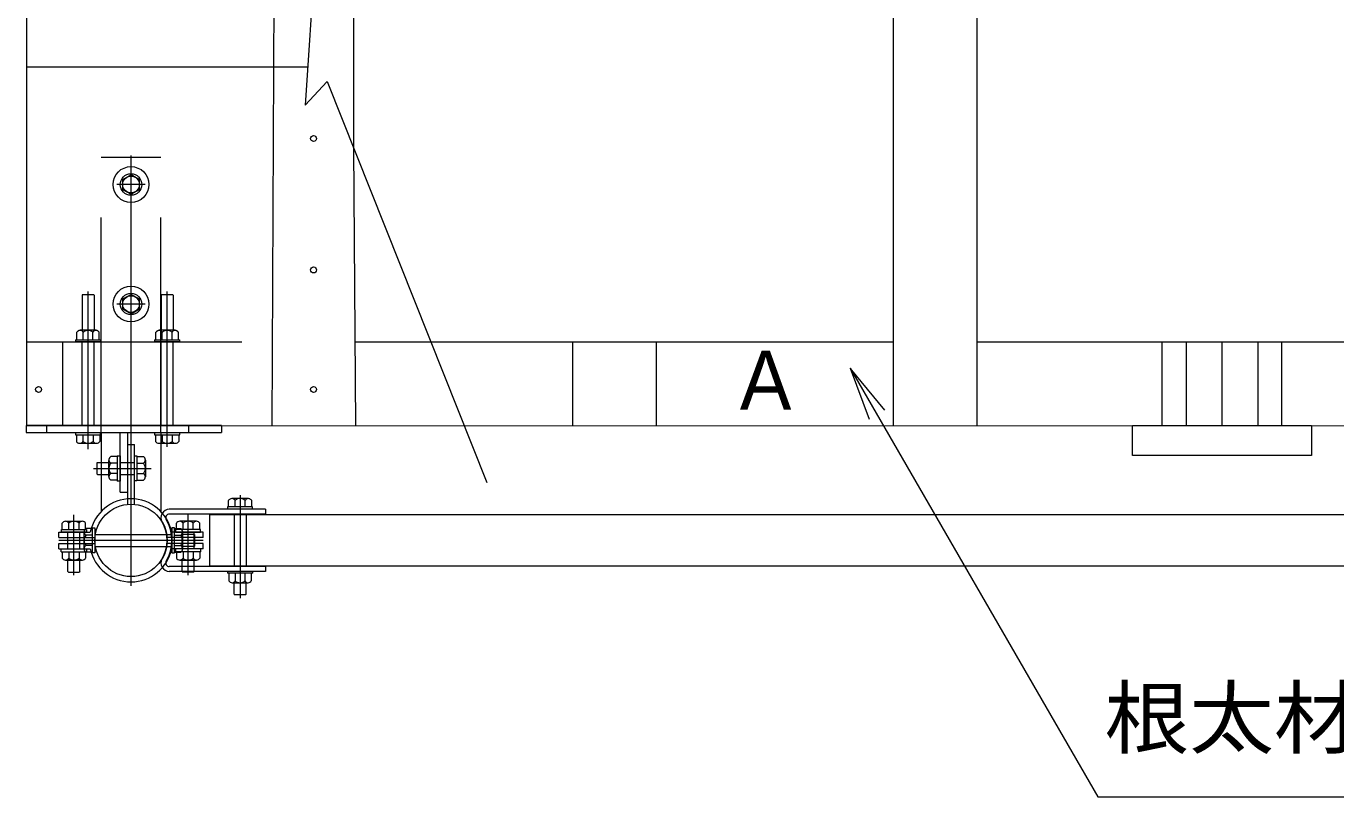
# Model space of a CAD drawing. Units: millimetres at full size, sheet at 1:30; details may follow other scales. Extents: x 300 to 12300, y 300 to 8610.
# Drawn here: x 7959 to 9055, y 2547 to 3192 of the extents above; entities that cross this region are included whole.
import ezdxf
from ezdxf.enums import TextEntityAlignment as Align

# ---------------------------------------------------------------- set-up
doc = ezdxf.new("R2010")
doc.units = ezdxf.units.MM
doc.header["$LTSCALE"] = 30
for name, pattern in [('CHAIN', [18.5, 12, -1.5, 3.5, -1.5]), ('DASHED', [7.5, 6, -1.5]), ('DASHED_SPACED', [12, 6, -6])]:
    doc.linetypes.add(name, pattern=pattern)
for name, color, linetype, lineweight in [('コーススレッド', 7, 'Continuous', 13), ('引出線', 7, 'Continuous', 13), ('手摺', 7, 'Continuous', 20), ('支持金物', 7, 'DASHED_SPACED', 13), ('支柱', 7, 'Continuous', 18), ('板材', 7, 'Continuous', 13), ('根太材A', 7, 'Continuous', 18), ('補強金物', 7, 'Continuous', 18), ('記号', 7, 'Continuous', 15)]:
    doc.layers.add(name, color=color, linetype=linetype, lineweight=lineweight)
doc.layers.add('文字', color=7, linetype='Continuous')
doc.styles.add('ＭＳ Ｐゴシック', font='')
doc.styles.get('ＭＳ Ｐゴシック').set_extended_font_data('MS PGothic')

# ---------------------------------------------------------------- blocks, each defined once
blk = doc.blocks.new('open_arrow')
at = {"color": 0, "linetype": 'Continuous', "lineweight": -2}
blk.add_lwpolyline([(7.5, 1.25), (0, 0), (7.5, -1.25)], dxfattribs=at)

msp = doc.modelspace()

# ---------------------------------------------------------------- linework, layer by layer
at = {"layer": 'コーススレッド', "lineweight": 18}
for centre in [(8199.66, 3097.95), (8199.66, 2987.95), (7969.66, 2887.95), (8199.66, 2887.95)]:
    msp.add_circle(centre, 2.5, dxfattribs=at)
at = {"layer": '引出線'}
msp.add_lwpolyline([(8648.57, 2905.8), (8855.65, 2547.12), (9624.24, 2547.12), (9881.87, 2547.12)], dxfattribs=at)
at = {"layer": '手摺', "lineweight": 13}
msp.add_lwpolyline([(9816.6, 2783.05), (8112.74, 2783.05), (8112.74, 2740.35), (9816.6, 2740.35)], close=True, dxfattribs=at)
at = {"layer": '支持金物', "linetype": 'CHAIN'}
for p, q in [((8011.06, 2838.07), (8011.06, 2969.92)), ((8077.24, 2840.07), (8077.24, 2969.92)), ((8015.72, 2821.95), (8063.93, 2821.95))]:
    msp.add_line(p, q, dxfattribs=at)
at = {"layer": '支持金物'}
for p, q in [((8006.5, 2967.42), (8006.06, 2966.98)), ((8006.06, 2966.98), (8006.06, 2937.45)), ((8006.5, 2967.42), (8015.62, 2967.42)), ((8016.06, 2966.98), (8015.62, 2967.42)), ((8016.06, 2966.98), (8016.06, 2937.45)), ((8072.68, 2967.42), (8072.24, 2966.98)), ((8072.24, 2966.98), (8072.24, 2937.45)), ((8072.68, 2967.42), (8081.8, 2967.42)), ((8082.24, 2966.98), (8081.8, 2967.42)), ((8082.24, 2966.98), (8082.24, 2937.45)), ((8017.72, 2937.45), (8004.4, 2937.45)), ((8083.9, 2937.45), (8070.58, 2937.45)), ((8000.44, 2929.45), (8021.68, 2929.45)), ((8000.44, 2929.45), (8000.44, 2927.95)), ((8021.68, 2927.95), (8000.44, 2927.95)), ((8001.68, 2929.45), (8001.68, 2935.83)), ((8006.06, 2857.92), (8006.06, 2927.95)), ((8007, 2929.45), (8007, 2935.83)), ((8015.12, 2929.45), (8015.12, 2935.83)), ((8016.06, 2857.92), (8016.06, 2927.95)), ((8020.44, 2929.45), (8020.44, 2935.83)), ((8021.68, 2927.95), (8021.68, 2929.45)), ((8066.62, 2929.45), (8087.87, 2929.45)), ((8066.62, 2929.45), (8066.62, 2927.95)), ((8087.87, 2927.95), (8066.62, 2927.95)), ((8067.87, 2929.45), (8067.87, 2935.83)), ((8072.24, 2857.92), (8072.24, 2927.95)), ((8073.18, 2929.45), (8073.18, 2935.83)), ((8081.3, 2929.45), (8081.3, 2935.83)), ((8082.24, 2857.92), (8082.24, 2927.95)), ((8086.62, 2929.45), (8086.62, 2935.83)), ((8087.87, 2927.95), (8087.87, 2929.45)), ((7959.3, 2857.92), (7959.3, 2851.92)), ((8122.69, 2857.92), (7959.3, 2857.92)), ((7959.3, 2851.92), (8122.69, 2851.92)), ((7976.67, 2851.92), (7976.67, 2857.92)), ((8037.99, 2801.92), (8037.99, 2851.92)), ((8043.99, 2851.92), (8043.99, 2801.92)), ((8095.24, 2851.92), (8095.24, 2857.92)), ((8122.69, 2857.92), (8122.69, 2851.92)), ((8018.49, 2826.5), (8018.93, 2826.95)), ((8018.93, 2826.95), (8028.49, 2826.95)), ((8028.49, 2828.92), (8028.49, 2814.98)), ((8028.49, 2815.28), (8028.49, 2828.61)), ((8035.49, 2831.75), (8030.09, 2831.75)), ((8035.49, 2832.57), (8035.49, 2811.32)), ((8035.49, 2832.57), (8037.99, 2832.57)), ((8037.99, 2832.57), (8037.99, 2811.32)), ((8037.99, 2826.95), (8049.99, 2826.95)), ((8049.99, 2832.45), (8051.99, 2832.45)), ((8049.99, 2811.45), (8049.99, 2832.45)), ((8051.99, 2832.45), (8051.99, 2811.45)), ((8051.99, 2831.75), (8057.39, 2831.75)), ((8058.99, 2828.92), (8058.99, 2814.98)), ((8018.49, 2826.5), (8018.49, 2817.39)), ((8018.93, 2816.95), (8018.49, 2817.39)), ((8018.93, 2816.95), (8028.49, 2816.95)), ((8035.49, 2826.2), (8030.09, 2826.2)), ((8035.49, 2817.7), (8030.09, 2817.7)), ((8037.99, 2816.95), (8049.99, 2816.95)), ((8051.99, 2826.2), (8057.39, 2826.2)), ((8051.99, 2817.7), (8057.39, 2817.7)), ((8035.49, 2812.14), (8030.09, 2812.14)), ((8037.99, 2811.32), (8035.49, 2811.32)), ((8051.99, 2811.45), (8049.99, 2811.45)), ((8051.99, 2812.14), (8057.39, 2812.14)), ((8037.99, 2801.92), (8043.99, 2801.92))]:
    msp.add_line(p, q, dxfattribs=at)
at = {"layer": '支持金物', "linetype": 'Continuous'}
for p, q in [((8000.56, 2851.92), (8000.56, 2849.92)), ((8000.56, 2849.92), (8021.56, 2849.92)), ((8001.25, 2849.92), (8001.25, 2844.52)), ((8006.81, 2849.92), (8006.81, 2844.52)), ((8015.31, 2849.92), (8015.31, 2844.52)), ((8020.87, 2849.92), (8020.87, 2844.52)), ((8021.56, 2849.92), (8021.56, 2851.92)), ((8066.74, 2851.92), (8066.74, 2849.92)), ((8066.74, 2849.92), (8087.74, 2849.92)), ((8067.43, 2849.92), (8067.43, 2844.52)), ((8072.99, 2849.92), (8072.99, 2844.52)), ((8081.49, 2849.92), (8081.49, 2844.52)), ((8087.05, 2849.92), (8087.05, 2844.52)), ((8087.74, 2849.92), (8087.74, 2851.92)), ((8004.09, 2842.93), (8018.03, 2842.93)), ((8070.27, 2842.93), (8084.21, 2842.93))]:
    msp.add_line(p, q, dxfattribs=at)
at = {"layer": '支持金物'}
for centre, radius, start, end in [((8004.85, 2933.61), 3.87, 96.76096, 145.0657), ((8004.43, 2934.61), 2.84, 25.29555, 90.69438), ((8011.06, 2931.56), 5.89, 90, 133.6028), ((8011.06, 2931.56), 5.89, 46.3972, 90), ((8017.69, 2934.61), 2.84, 89.30562, 154.70445), ((8017.27, 2933.61), 3.87, 34.9343, 83.22969), ((8071.03, 2933.61), 3.87, 96.76096, 145.0657), ((8070.61, 2934.61), 2.84, 25.29555, 90.69438), ((8077.24, 2931.56), 5.89, 90, 133.6028), ((8077.24, 2931.56), 5.89, 46.3972, 90), ((8083.87, 2934.61), 2.84, 89.30562, 154.70445), ((8083.45, 2933.61), 3.87, 34.9343, 83.22969), ((8031.71, 2828.98), 3.21, 120.14067, 239.85933), ((8055.78, 2828.98), 3.21, 300.14067, 59.85933), ((8034.94, 2821.95), 6.45, 138.75035, 221.24965), ((8031.71, 2814.92), 3.21, 120.13883, 239.86412), ((8055.78, 2814.92), 3.21, 300.13588, 59.86117), ((8052.55, 2821.95), 6.45, 318.75035, 41.24965)]:
    msp.add_arc(centre, radius, start, end, dxfattribs=at)
at = {"layer": '支持金物', "linetype": 'Continuous'}
for centre, radius, start, end in [((8004.03, 2846.14), 3.21, 210.14067, 329.85933), ((8011.06, 2849.37), 6.45, 228.75035, 311.24965), ((8018.09, 2846.14), 3.21, 210.14067, 329.85933), ((8070.21, 2846.14), 3.21, 210.14067, 329.85933), ((8077.24, 2849.37), 6.45, 228.75035, 311.24965), ((8084.27, 2846.14), 3.21, 210.14067, 329.85933)]:
    msp.add_arc(centre, radius, start, end, dxfattribs=at)
at = {"layer": '支柱', "linetype": 'DASHED_SPACED'}
for p, q in [((8043.99, 2841.95), (8043.99, 2791.8)), ((8043.99, 2841.95), (8049.99, 2841.95)), ((8049.99, 2791.8), (8049.99, 2841.95)), ((8133.24, 2783.7), (8133.24, 2739.7)), ((8143.24, 2783.7), (8143.24, 2739.7)), ((8016.74, 2766.7), (8081.24, 2766.7)), ((8016.74, 2756.7), (8081.24, 2756.7))]:
    msp.add_line(p, q, dxfattribs=at)
at = {"layer": '支柱'}
for p, q in [((8128.8, 2795.52), (8128.43, 2795.1)), ((8128.43, 2789.7), (8128.43, 2795.1)), ((8129.33, 2795.96), (8128.8, 2795.52)), ((8129.93, 2796.31), (8129.33, 2795.96)), ((8130.58, 2796.56), (8129.93, 2796.31)), ((8131.27, 2796.7), (8130.58, 2796.56)), ((8131.55, 2796.69), (8131.27, 2796.7)), ((8145.21, 2796.69), (8131.27, 2796.69)), ((8132.06, 2796.6), (8131.55, 2796.69)), ((8132.55, 2796.44), (8132.06, 2796.6)), ((8133, 2796.2), (8132.55, 2796.44)), ((8133.4, 2795.89), (8133, 2796.2)), ((8133.73, 2795.52), (8133.4, 2795.89)), ((8133.99, 2795.1), (8133.73, 2795.52)), ((8134.28, 2795.34), (8133.99, 2795.09)), ((8133.99, 2789.7), (8133.99, 2795.1)), ((8135.16, 2795.92), (8134.28, 2795.34)), ((8136.13, 2796.35), (8135.16, 2795.92)), ((8137.17, 2796.61), (8136.13, 2796.35)), ((8138.24, 2796.69), (8137.17, 2796.61)), ((8138.63, 2796.68), (8138.24, 2796.69)), ((8139.69, 2796.53), (8138.63, 2796.68)), ((8140.71, 2796.21), (8139.69, 2796.53)), ((8141.65, 2795.73), (8140.71, 2796.21)), ((8142.49, 2795.09), (8141.65, 2795.73)), ((8142.62, 2795.33), (8142.49, 2795.1)), ((8142.49, 2789.7), (8142.49, 2795.1)), ((8142.92, 2795.72), (8142.62, 2795.33)), ((8143.3, 2796.06), (8142.92, 2795.72)), ((8143.72, 2796.34), (8143.3, 2796.06)), ((8144.19, 2796.54), (8143.72, 2796.34)), ((8144.7, 2796.66), (8144.19, 2796.54)), ((8145.21, 2796.7), (8144.7, 2796.66)), ((8145.79, 2796.59), (8145.21, 2796.7)), ((8146.45, 2796.36), (8145.79, 2796.59)), ((8147.06, 2796.03), (8146.45, 2796.36)), ((8147.6, 2795.6), (8147.06, 2796.03)), ((8148.05, 2795.1), (8147.6, 2795.6)), ((8148.05, 2789.7), (8148.05, 2795.1)), ((8159.54, 2787.7), (8079.03, 2787.7)), ((8159.54, 2783.7), (8079.03, 2783.7)), ((8127.74, 2789.7), (8127.74, 2787.7)), ((8148.74, 2789.7), (8127.74, 2789.7)), ((8148.74, 2787.7), (8148.74, 2789.7)), ((8159.54, 2787.7), (8159.54, 2783.7)), ((8014.74, 2772.2), (8016.74, 2772.2)), ((8014.74, 2751.2), (8014.74, 2772.2)), ((8016.74, 2772.2), (8016.74, 2751.2)), ((8083.24, 2772.2), (8081.24, 2772.2)), ((8081.24, 2772.2), (8081.24, 2751.2)), ((8083.24, 2751.2), (8083.24, 2772.2)), ((8007.74, 2754.73), (8007.74, 2768.67)), ((8007.74, 2754.73), (8007.74, 2768.67)), ((8014.74, 2771.5), (8009.34, 2771.5)), ((8014.74, 2765.95), (8009.34, 2765.95)), ((8083.24, 2771.5), (8088.64, 2771.5)), ((8083.24, 2765.95), (8088.64, 2765.95)), ((8090.24, 2754.73), (8090.24, 2768.67)), ((8090.24, 2754.73), (8090.24, 2768.67)), ((8099.8, 2766.7), (8090.24, 2766.7)), ((8099.8, 2766.7), (8100.24, 2766.25)), ((8100.24, 2757.14), (8100.24, 2766.25)), ((8014.74, 2757.45), (8009.34, 2757.45)), ((8014.74, 2751.89), (8009.34, 2751.89)), ((8016.74, 2751.2), (8014.74, 2751.2)), ((8081.24, 2751.2), (8083.24, 2751.2)), ((8083.24, 2757.45), (8088.64, 2757.45)), ((8083.24, 2751.89), (8088.64, 2751.89)), ((8099.8, 2756.7), (8090.24, 2756.7)), ((8100.24, 2757.14), (8099.8, 2756.7)), ((8159.54, 2739.7), (8079.03, 2739.7)), ((8159.54, 2739.7), (8159.54, 2735.7)), ((8159.54, 2735.7), (8079.03, 2735.7)), ((8127.62, 2735.7), (8127.62, 2734.2)), ((8148.87, 2734.2), (8127.62, 2734.2)), ((8128.87, 2734.2), (8128.87, 2727.82)), ((8134.18, 2734.2), (8134.18, 2727.82)), ((8142.3, 2734.2), (8142.3, 2727.82)), ((8147.62, 2734.2), (8147.62, 2727.82)), ((8148.87, 2734.2), (8148.87, 2735.7)), ((8131.58, 2726.2), (8144.9, 2726.2)), ((8133.24, 2716.64), (8133.24, 2726.2)), ((8143.24, 2716.64), (8143.24, 2726.2)), ((8133.24, 2716.64), (8133.68, 2716.2)), ((8142.8, 2716.2), (8133.68, 2716.2)), ((8142.8, 2716.2), (8143.24, 2716.64))]:
    msp.add_line(p, q, dxfattribs=at)
at = {"layer": '支柱', "linetype": 'CHAIN'}
msp.add_line((8138.24, 2799.55), (8138.24, 2713.31), dxfattribs=at)
at = {"layer": '支柱', "linetype": 'CHAIN', "lineweight": 13}
msp.add_line((8106.41, 2761.7), (8001.65, 2761.7), dxfattribs=at)
at = {"layer": '支柱'}
msp.add_circle((8046.99, 2761.7), 30.25, dxfattribs=at)
for centre, radius, start, end in [((8079.03, 2780.7), 7, 90, 210.6683), ((8079.03, 2780.7), 3, 90, 210.6683), ((8046.99, 2761.7), 30.25, 329.33171, 30.6683), ((8046.99, 2761.7), 34.25, 329.33171, 30.6683), ((8014.19, 2761.7), 6.45, 138.75035, 221.24965), ((8010.96, 2768.73), 3.21, 120.13588, 239.86117), ((8087.03, 2768.73), 3.21, 300.13883, 59.86412), ((8083.8, 2761.7), 6.45, 318.75035, 41.24965), ((8010.96, 2754.67), 3.21, 120.14067, 239.85933), ((8087.03, 2754.67), 3.21, 300.14067, 59.85933), ((8079.03, 2742.7), 7, 149.33171, 270), ((8079.03, 2742.7), 3, 149.33171, 270), ((8132.03, 2730.03), 3.87, 214.9343, 263.22969), ((8131.61, 2729.03), 2.84, 269.30562, 334.70445), ((8138.24, 2732.09), 5.89, 226.3972, 270), ((8138.24, 2732.09), 5.89, 270, 313.6028), ((8144.87, 2729.03), 2.84, 205.29555, 270.69438), ((8144.45, 2730.03), 3.87, 276.76096, 325.0657)]:
    msp.add_arc(centre, radius, start, end, dxfattribs=at)
at = {"layer": '板材', "lineweight": 18}
for p, q in [((7959.66, 3457.95), (7959.66, 2857.95)), ((8233.16, 3387.95), (8233.16, 3090.26)), ((8684.66, 3387.95), (8684.66, 2857.95)), ((8754.66, 3387.95), (8754.66, 2857.95)), ((8166.53, 3257.8), (8164.66, 2857.95)), ((7959.66, 3157.95), (8194.75, 3157.95)), ((8233.16, 3090.26), (8234.66, 2857.95)), ((7959.66, 2857.95), (9959.66, 2857.36))]:
    msp.add_line(p, q, dxfattribs=at)
at = {"layer": '板材'}
for p, q in [((8909.66, 2857.68), (8909.66, 2927.68)), ((9009.66, 2857.68), (9009.66, 2927.68))]:
    msp.add_line(p, q, dxfattribs=at)
msp.add_lwpolyline([(8884.66, 2857.68), (9034.66, 2857.68), (9034.66, 2832.68), (8884.66, 2832.68)], close=True, dxfattribs=at)
at = {"layer": '根太材A', "linetype": 'DASHED', "lineweight": 13}
for p, q in [((7959.66, 2927.95), (8164.98, 2927.95)), ((7989.66, 2927.95), (7989.66, 2857.95)), ((8234.2, 2927.95), (8297.7, 2927.95))]:
    msp.add_line(p, q, dxfattribs=at)
at = {"layer": '根太材A'}
for p, q in [((8297.7, 2927.95), (8684.66, 2927.95)), ((8416.22, 2927.95), (8416.22, 2857.95)), ((8486.22, 2927.95), (8486.22, 2857.95)), ((8754.66, 2927.95), (9164.66, 2927.95)), ((8929.66, 2927.67), (8929.66, 2857.67)), ((8959.66, 2927.67), (8959.66, 2857.67)), ((8989.66, 2927.67), (8989.66, 2857.67))]:
    msp.add_line(p, q, dxfattribs=at)
at = {"layer": '補強金物', "linetype": 'DASHED_SPACED'}
for p, q in [((8021.99, 2851.95), (8021.99, 3081.95)), ((8071.99, 3081.95), (8021.99, 3081.95)), ((8071.99, 2851.95), (8071.99, 3081.95)), ((7994.24, 2754.7), (7994.24, 2768.7)), ((8004.24, 2754.7), (8004.24, 2768.7)), ((8089.74, 2754.7), (8089.74, 2768.7)), ((8099.74, 2754.7), (8099.74, 2768.7))]:
    msp.add_line(p, q, dxfattribs=at)
at = {"layer": '補強金物', "linetype": 'CHAIN'}
for p, q in [((8046.99, 2723.72), (8046.99, 3088.45)), ((8058.84, 3059.45), (8035.15, 3059.45)), ((8058.82, 2959.45), (8035.17, 2959.45)), ((7999.24, 2732.47), (7999.24, 2783.04)), ((8094.74, 2732.47), (8094.74, 2783.04)), ((8107.24, 2761.7), (7986.74, 2761.7))]:
    msp.add_line(p, q, dxfattribs=at)
at = {"layer": '補強金物'}
for p, q in [((8046.99, 3067.53), (8039.99, 3063.49)), ((8039.99, 3063.49), (8039.99, 3055.4)), ((8053.99, 3063.49), (8046.99, 3067.53)), ((8053.99, 3055.4), (8053.99, 3063.49)), ((8039.99, 3055.4), (8046.99, 3051.36)), ((8046.99, 3051.36), (8053.99, 3055.4)), ((8046.99, 2967.53), (8039.99, 2963.49)), ((8039.99, 2963.49), (8039.99, 2955.4)), ((8053.99, 2963.49), (8046.99, 2967.53)), ((8053.99, 2955.4), (8053.99, 2963.49)), ((8039.99, 2955.4), (8046.99, 2951.36)), ((8046.99, 2951.36), (8053.99, 2955.4)), ((8021.99, 2851.95), (8021.99, 2785.83)), ((8071.99, 2851.95), (8071.99, 2785.83)), ((7989.43, 2770.7), (7989.43, 2776.1)), ((7992.27, 2777.7), (8006.21, 2777.7)), ((7994.99, 2770.7), (7994.99, 2776.1)), ((8003.49, 2770.7), (8003.49, 2776.1)), ((8009.05, 2770.7), (8009.05, 2776.1)), ((8084.93, 2770.7), (8084.93, 2776.1)), ((8101.71, 2777.7), (8087.77, 2777.7)), ((8090.49, 2770.7), (8090.49, 2776.1)), ((8098.99, 2770.7), (8098.99, 2776.1)), ((8104.55, 2770.7), (8104.55, 2776.1)), ((7986.74, 2764.2), (7986.74, 2768.7)), ((7986.74, 2768.7), (8012.95, 2768.7)), ((7986.74, 2764.2), (8016.85, 2764.2)), ((7988.74, 2768.7), (7988.74, 2770.7)), ((7988.74, 2770.7), (8009.74, 2770.7)), ((8009.74, 2768.7), (7988.74, 2768.7)), ((8009.74, 2768.7), (7988.74, 2768.7)), ((8009.74, 2770.7), (8009.74, 2768.7)), ((8107.24, 2764.2), (8077.14, 2764.2)), ((8107.24, 2768.7), (8081.03, 2768.7)), ((8084.24, 2770.7), (8084.24, 2768.7)), ((8105.24, 2770.7), (8084.24, 2770.7)), ((8084.24, 2768.7), (8105.24, 2768.7)), ((8084.24, 2768.7), (8105.24, 2768.7)), ((8105.24, 2768.7), (8105.24, 2770.7)), ((8107.24, 2764.2), (8107.24, 2768.7)), ((7986.74, 2754.7), (7986.74, 2759.2)), ((7986.74, 2759.2), (8016.85, 2759.2)), ((7986.74, 2754.7), (8012.95, 2754.7)), ((7988.62, 2754.7), (8009.87, 2754.7)), ((7988.62, 2752.2), (7988.62, 2754.7)), ((7988.62, 2752.2), (8009.87, 2752.2)), ((7989.43, 2752.2), (7989.43, 2746.8)), ((7994.99, 2752.2), (7994.99, 2746.8)), ((8003.49, 2752.2), (8003.49, 2746.8)), ((8009.05, 2752.2), (8009.05, 2746.8)), ((8009.87, 2754.7), (8009.87, 2752.2)), ((8107.24, 2759.2), (8077.14, 2759.2)), ((8107.24, 2754.7), (8081.03, 2754.7)), ((8105.37, 2754.7), (8084.12, 2754.7)), ((8084.12, 2754.7), (8084.12, 2752.2)), ((8105.37, 2752.2), (8084.12, 2752.2)), ((8084.93, 2752.2), (8084.93, 2746.8)), ((8090.49, 2752.2), (8090.49, 2746.8)), ((8098.99, 2752.2), (8098.99, 2746.8)), ((8104.55, 2752.2), (8104.55, 2746.8)), ((8105.37, 2752.2), (8105.37, 2754.7)), ((8107.24, 2754.7), (8107.24, 2759.2)), ((7992.27, 2745.2), (8006.21, 2745.2)), ((8005.9, 2745.2), (7992.58, 2745.2)), ((7994.24, 2735.64), (7994.24, 2745.2)), ((8004.24, 2735.64), (8004.24, 2745.2)), ((8101.71, 2745.2), (8087.77, 2745.2)), ((8088.08, 2745.2), (8101.4, 2745.2)), ((8089.74, 2735.64), (8089.74, 2745.2)), ((8099.74, 2735.64), (8099.74, 2745.2)), ((7994.68, 2735.2), (7994.24, 2735.64)), ((7994.68, 2735.2), (8003.8, 2735.2)), ((8004.24, 2735.64), (8003.8, 2735.2)), ((8089.74, 2735.64), (8090.18, 2735.2)), ((8099.3, 2735.2), (8090.18, 2735.2)), ((8099.3, 2735.2), (8099.74, 2735.64))]:
    msp.add_line(p, q, dxfattribs=at)
for centre, radius in [((8046.99, 3059.45), 15), ((8046.99, 3059.45), 9), ((8046.99, 3059.45), 7), ((8046.99, 2959.45), 15), ((8046.99, 2959.45), 9), ((8046.99, 2959.45), 7)]:
    msp.add_circle(centre, radius, dxfattribs=at)
for start, end in [(11.62111, 168.37889), (191.62111, 348.37889)]:
    msp.add_arc((8046.99, 2761.7), 34.75, start, end, dxfattribs=at)
at = {"layer": '補強金物', "lineweight": 13}
for centre, radius, start, end in [((7992.21, 2774.48), 3.21, 30.14067, 149.85933), ((7999.24, 2771.25), 6.45, 48.75035, 131.24965), ((8006.27, 2774.48), 3.21, 30.13588, 149.86117), ((8087.71, 2774.48), 3.21, 30.13883, 149.86412), ((8094.74, 2771.25), 6.45, 48.75035, 131.24965), ((8101.77, 2774.48), 3.21, 30.14067, 149.85933), ((7992.21, 2748.41), 3.21, 210.14067, 329.85933), ((7999.24, 2751.64), 6.45, 228.75035, 311.24965), ((8006.27, 2748.41), 3.21, 210.13883, 329.86412), ((8087.71, 2748.41), 3.21, 210.13588, 329.86117), ((8094.74, 2751.64), 6.45, 228.75035, 311.24965), ((8101.77, 2748.41), 3.21, 210.14067, 329.85933)]:
    msp.add_arc(centre, radius, start, end, dxfattribs=at)
at = {"layer": '記号'}
msp.add_lwpolyline([(8072.32, 3494.7), (8184.67, 3212.18), (8200.84, 3247.84), (8192.57, 3125.78), (8211.18, 3145.52), (8344.56, 2810.11)], dxfattribs=at)

# ---------------------------------------------------------------- block references
at = {"layer": '引出線', "xscale": 6, "yscale": 6, "rotation": 300}
msp.add_blockref('open_arrow', (8648.57, 2905.8), dxfattribs=at)

# ---------------------------------------------------------------- texts
at = {"layer": '文字', "style": 'ＭＳ Ｐゴシック'}
msp.add_text('A', height=49.49, dxfattribs=at).set_placement((8556.27, 2856.11), align=Align.BOTTOM_LEFT)
at = {"layer": '文字', "style": 'ＭＳ Ｐゴシック', "width": 1.05}
msp.add_text('根太材A150×70×1000大引付き', height=49.49, dxfattribs=at).set_placement((8861.39, 2573.68), align=Align.BOTTOM_LEFT)

doc.saveas('drawing.dxf')
